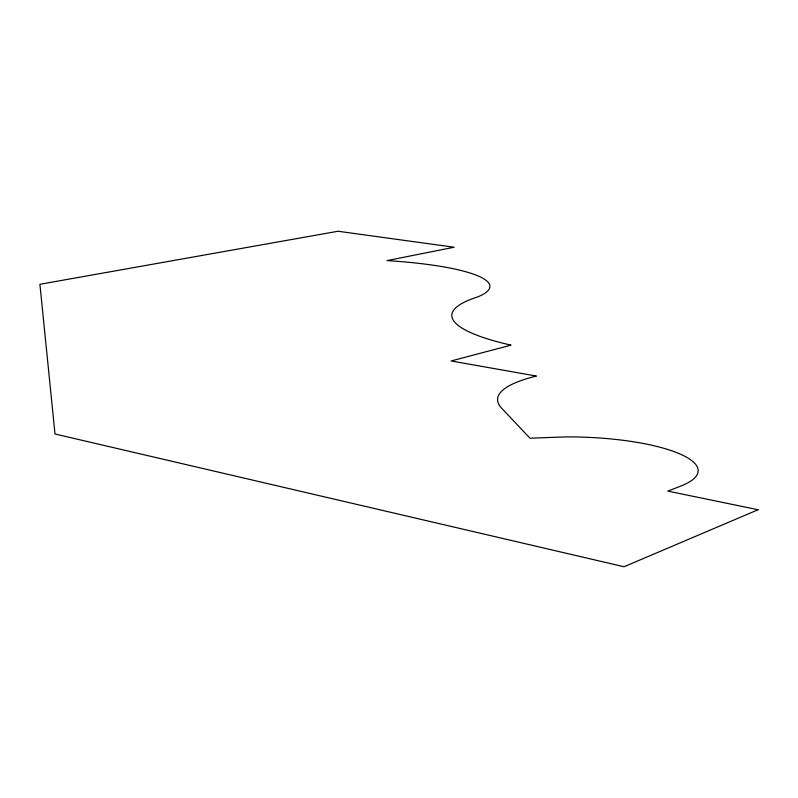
<?xml version="1.0" encoding="UTF-8"?>
<svg xmlns="http://www.w3.org/2000/svg" width="798" height="798" viewBox="0 0 798 798"><rect width="100%" height="100%" fill="white"/><g stroke="black" fill="none" stroke-linecap="round" stroke-linejoin="round"><path stroke-width="1.2" d="M758.1 509.732L624.026 566.75L55.012 434.002L39.9 284.288L338.053 231.25L454.112 247.24L387.02 260.597A147.81 26.543 0.3 0 1 477.443 297.016A208.088 39.91 1.8 0 0 511.039 345.135L451.129 360.965L536.406 376.058A171.59 39.212 2.1 0 0 501.693 408.267L529.982 438.212L565.323 436.915A117.306 30.284 1.7 0 1 679.357 453.713A117.306 30.284 1.7 0 1 680.504 486.191L667.806 491.109L758.1 509.732"/></g></svg>
